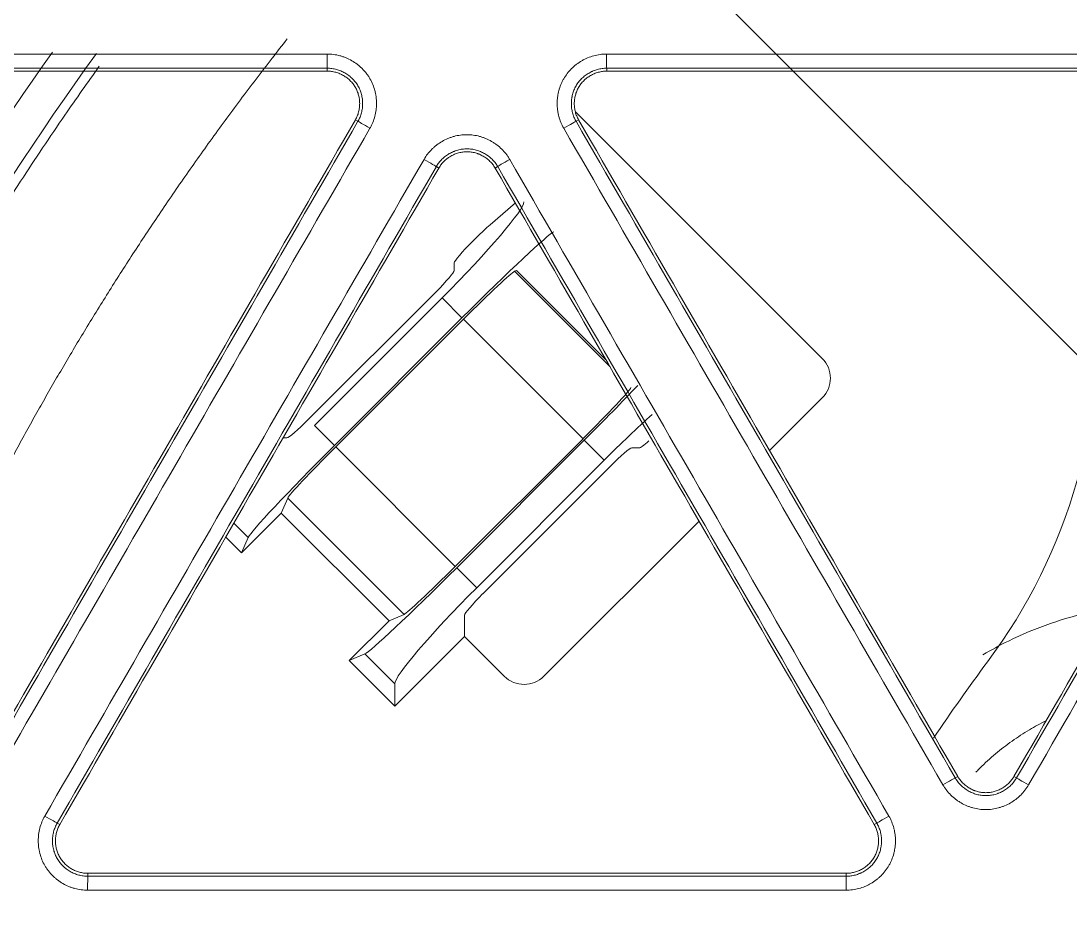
# Model space of a CAD drawing. Header units: inches. Extents: x 405346 to 489838, y -25612 to 14934.
# Drawn here: x 467159.23 to 467194.61, y 4351.68 to 4382.11 of the extents above; entities that cross this region are included whole.
import ezdxf

# ---------------------------------------------------------------- set-up
doc = ezdxf.new("R2010")
doc.units = ezdxf.units.IN
doc.header["$LTSCALE"] = 200
doc.header["$MEASUREMENT"] = 0
doc.layers.add('SS-EQ', color=2, linetype='Continuous', lineweight=20)

# ---------------------------------------------------------------- blocks, each defined once
blk = doc.blocks.new('4way무풍')
at = {"layer": 'SS-EQ'}
for p, q in [((339.635, -339.635), (-339.635, 339.635)), ((-74.704, 58.99), (-74.704, 59.09)), ((-65.282, 59.09), (-65.283, 58.99)), ((-73.67, 57.299), (-73.757, 57.349)), ((-58.015, 49.303), (-66.321, 57.609)), ((-66.23, 57.349), (-66.317, 57.299)), ((-70.941, 55.723), (-71.027, 55.773)), ((-68.959, 55.773), (-69.046, 55.723)), ((-68.359, 54.55), (-69.217, 53.809)), ((-69.662, 53.392), (-69.809, 53.245)), ((-70.423, 52.524), (-70.423, 52.269)), ((-68.32, 52.269), (-68.39, 52.239)), ((-68.39, 52.239), (-65.181, 49.03)), ((-65.319, 49.268), (-68.32, 52.269)), ((-71.037, 51.548), (-75.346, 47.239)), ((-75.137, 47.038), (-70.836, 51.339)), ((-70.163, 50.666), (-70.836, 51.339)), ((-74.464, 46.365), (-70.163, 50.666)), ((-70.112, 50.623), (-74.421, 46.314)), ((-66.081, 46.592), (-70.112, 50.623)), ((-59.79, 46.193), (-58.015, 47.968)), ((-75.137, 47.038), (-74.464, 46.365)), ((-76.067, 46.625), (-76.194, 46.625)), ((-70.39, 42.283), (-66.081, 46.592)), ((-66.038, 46.541), (-70.34, 42.24)), ((-65.366, 45.869), (-66.038, 46.541)), ((-74.421, 46.314), (-70.39, 42.283)), ((-64.181, 46.281), (-64.436, 46.281)), ((-65.366, 45.869), (-69.667, 41.568)), ((-69.465, 41.359), (-65.157, 45.667)), ((-76.037, 44.592), (-76.256, 44.082)), ((-72.113, 40.668), (-76.037, 44.592)), ((-77.597, 42.74), (-76.256, 44.082)), ((-76.256, 44.082), (-72.623, 40.449)), ((-77.372, 43.265), (-77.855, 43.748)), ((-67.402, 38.581), (-62.169, 43.813)), ((-77.597, 42.74), (-78.13, 43.273)), ((-77.372, 43.265), (-77.597, 42.74)), ((-70.34, 42.24), (-69.667, 41.568)), ((-72.623, 40.449), (-73.964, 39.107)), ((-72.113, 40.668), (-72.623, 40.449)), ((-70.08, 40.638), (-70.08, 39.924)), ((-70.08, 39.924), (-72.43, 37.573)), ((-70.08, 39.924), (-68.737, 38.581)), ((-73.44, 39.332), (-73.964, 39.107)), ((-72.43, 38.323), (-73.44, 39.332)), ((-72.43, 37.573), (-73.964, 39.107)), ((-72.43, 38.323), (-72.43, 37.573)), ((-53.529, 35.151), (-53.443, 35.2)), ((-51.547, 35.2), (-51.461, 35.15)), ((-83.815, 33.625), (-83.729, 33.575)), ((-56.258, 33.575), (-56.172, 33.625)), ((-82.781, 31.933), (-82.781, 31.833)), ((-57.206, 31.833), (-57.206, 31.933))]:
    blk.add_line(p, q, dxfattribs=at)
for centre, radius, start, end in [((0, 0), 102.993, 144.62006, 154.95737), ((0, 0), 101.761, 144.1575, 155.45813), ((-67.642, 50.385), 18.954, 323.3178, 4.5963), ((0, 0), 65.391, 143.31783, 146.07587)]:
    blk.add_arc(centre, radius, start, end, dxfattribs=at)
for centre, major_axis, ratio, start_param, end_param in [((-74.704, 59.564), (0, 0.474), 0.012104, 1.561953, 3.106791), ((-65.282, 59.564), (0, 0.474), 0.010403, 1.561591, 3.106684), ((-73.26, 57.062), (-0.41, 0.237), 0.001383, 4.726969, 6.248279), ((-66.727, 57.062), (0.41, 0.237), 0.012934, 0.03491, 1.575744), ((-71.438, 56.01), (-0.41, 0.237), 0.001439, 3.176499, 4.726662), ((-68.549, 56.01), (0.41, 0.237), 0.012908, 1.576181, 3.106683), ((-71.1, 51.603), (3.016, 3.016), 0.087489, 4.712389, 6.195919), ((-69.603, 53.334), (0.67, 0.67), 0.087489, 0.872665, 1.570796), ((-70.058, 50.561), (3.016, 3.016), 0.034921, 0.087266, 1.570796), ((-69.75, 53.186), (0.67, 0.67), 0.087489, 1.570796, 3.054326), ((-71.096, 51.606), (0.67, 0.67), 0.087489, 4.712389, 6.195919), ((-70.054, 50.565), (1.675, 1.675), 0.034921, 0.087266, 1.570796), ((-58.693, 48.635), (0.955, 0), 0.992433, 5.501585, 7.064785), ((-66.14, 46.651), (1.675, 1.675), 0.034921, 4.712389, 6.195919), ((-66.144, 46.647), (3.016, 3.016), 0.034921, 4.712389, 5.363497), ((-65.102, 45.605), (3.016, 3.016), 0.087489, 1.019156, 1.570796), ((-75.405, 47.298), (0.67, 0.67), 0.087489, 3.228859, 4.712389), ((-74.359, 46.26), (3.016, 3.016), 0.034921, 1.570796, 3.054326), ((-63.518, 46.954), (0.67, 0.67), 0.087489, 3.228859, 4.097305), ((-74.363, 46.256), (1.675, 1.675), 0.034921, 1.570796, 3.054326), ((-65.098, 45.609), (0.67, 0.67), 0.087489, 0.087266, 1.570796), ((-70.445, 42.346), (3.016, 3.016), 0.034921, 3.228859, 4.712389), ((-70.449, 42.342), (1.675, 1.675), 0.034921, 3.228859, 4.712389), ((-69.403, 41.304), (3.016, 3.016), 0.087489, 1.570796, 3.054326), ((-69.407, 41.3), (0.67, 0.67), 0.087489, 1.570796, 3.054326), ((-68.069, 39.259), (0, -0.955), 0.992433, 5.501585, 7.064785), ((-53.939, 34.914), (0.41, 0.237), 0.009255, 0.034908, 1.575948), ((-51.051, 34.914), (-0.41, 0.237), 0.00047, 4.722567, 6.248279), ((-84.225, 33.862), (-0.41, 0.237), 0.003354, 1.555741, 3.106686), ((-55.762, 33.862), (-0.41, -0.237), 0.00925, 4.717941, 6.248277), ((-82.781, 31.36), (0, 0.474), 0.01449, 0.03491, 1.566496), ((-57.206, 31.36), (0, 0.474), 0.009738, 0.034908, 1.565987)]:
    blk.add_ellipse(centre, major_axis=major_axis, ratio=ratio, start_param=start_param, end_param=end_param, dxfattribs=at)
for points, knots in [([(-346.359, 0), (-346.359, 27.812), (-346.359, 55.623), (-346.359, 97.341), (-346.359, 111.247), (-346.359, 139.059), (-346.359, 152.964), (-346.359, 180.776), (-346.359, 194.682), (-346.359, 222.494), (-346.359, 236.4), (-346.358, 257.259), (-346.358, 264.212), (-346.359, 272.903), (-346.359, 274.641), (-346.359, 277.248), (-346.359, 278.117), (-346.358, 279.856), (-346.358, 280.725), (-346.358, 282.028), (-346.358, 282.463), (-346.358, 283.332), (-346.359, 283.767), (-346.359, 284.419), (-346.359, 284.636), (-346.359, 285.07), (-346.358, 285.288), (-346.355, 285.722), (-346.353, 285.939), (-346.345, 286.374), (-346.34, 286.591), (-346.322, 287.243), (-346.305, 287.677), (-346.262, 288.546), (-346.235, 288.98), (-346.174, 289.848), (-346.138, 290.283), (-346.078, 290.934), (-346.057, 291.151), (-346.012, 291.584), (-345.894, 292.666), (-345.748, 293.74), (-345.479, 295.449), (-345.327, 296.299), (-344.817, 298.834), (-344.407, 300.504), (-343.687, 302.982), (-343.172, 304.624), (-342.294, 307.059), (-341.638, 308.662), (-341.119, 309.858), (-340.941, 310.255), (-340.713, 310.75), (-340.668, 310.849), (-340.576, 311.047), (-340.437, 311.342), (-339.919, 312.422), (-339.029, 314.158), (-338.177, 315.659), (-336.854, 317.88), (-335.912, 319.32), (-334.41, 321.417), (-333.378, 322.795), (-331.741, 324.8), (-330.589, 326.095), (-329.702, 327.05), (-329.403, 327.366), (-329.023, 327.757), (-328.947, 327.835), (-328.795, 327.991), (-328.566, 328.224), (-327.719, 329.07), (-326.303, 330.411), (-324.35, 332.11), (-322.332, 333.721), (-320.944, 334.737), (-319.535, 335.723), (-318.819, 336.202), (-317.367, 337.129), (-315.893, 338.027), (-314.376, 338.866), (-313.222, 339.472), (-312.835, 339.671), (-312.249, 339.962), (-312.054, 340.059), (-311.662, 340.249), (-309.896, 341.094), (-308.103, 341.848), (-305.68, 342.749), (-304.055, 343.315), (-302.408, 343.812), (-299.923, 344.505), (-298.245, 344.898), (-295.697, 345.381), (-294.842, 345.525), (-293.766, 345.682), (-293.551, 345.712), (-293.119, 345.77), (-292.903, 345.798), (-292.254, 345.879), (-291.821, 345.928), (-290.523, 346.062), (-289.657, 346.132), (-288.357, 346.21), (-287.924, 346.231), (-287.057, 346.265), (-286.624, 346.277), (-285.974, 346.288), (-285.757, 346.29), (-285.323, 346.293), (-285.107, 346.293), (-284.673, 346.294), (-284.456, 346.293), (-284.023, 346.293), (-283.806, 346.293), (-283.155, 346.292), (-282.722, 346.292), (-281.855, 346.292), (-281.421, 346.292), (-280.12, 346.293), (-279.253, 346.293), (-277.519, 346.294), (-276.652, 346.294), (-274.05, 346.294), (-272.316, 346.294), (-267.113, 346.293), (-263.645, 346.293), (-256.707, 346.293), (-253.239, 346.293), (-242.833, 346.293), (-235.896, 346.294), (-222.022, 346.294), (-215.084, 346.294), (-194.273, 346.294), (-180.398, 346.294), (-152.65, 346.294), (-138.775, 346.294), (-111.027, 346.294), (-97.152, 346.294), (-69.403, 346.294), (-55.529, 346.294), (-34.718, 346.294), (-27.78, 346.294), (-13.906, 346.294), (-6.969, 346.294), (-0.032, 346.294)], [0, 0, 0, 0, 0.125, 0.125, 0.1875, 0.1875, 0.25, 0.25, 0.3125, 0.3125, 0.375, 0.375, 0.40625, 0.40625, 0.414063, 0.414063, 0.417969, 0.417969, 0.421875, 0.421875, 0.423828, 0.423828, 0.425781, 0.425781, 0.426758, 0.426758, 0.427734, 0.427734, 0.428711, 0.428711, 0.429688, 0.429688, 0.431641, 0.431641, 0.433594, 0.433594, 0.435547, 0.435547, 0.436523, 0.436523, 0.4375, 0.441406, 0.441406, 0.445313, 0.445313, 0.453125, 0.453125, 0.457031, 0.460938, 0.464844, 0.464844, 0.466797, 0.466797, 0.467285, 0.467285, 0.467773, 0.46875, 0.472656, 0.476563, 0.476563, 0.484375, 0.484375, 0.488281, 0.492188, 0.496094, 0.496094, 0.498047, 0.498047, 0.498535, 0.498535, 0.499023, 0.5, 0.503906, 0.507813, 0.511719, 0.515625, 0.515625, 0.519531, 0.519531, 0.523438, 0.527344, 0.527344, 0.529297, 0.529297, 0.530273, 0.530273, 0.53125, 0.539063, 0.539063, 0.542969, 0.546875, 0.546875, 0.554688, 0.554688, 0.558594, 0.558594, 0.55957, 0.55957, 0.560547, 0.560547, 0.5625, 0.5625, 0.566406, 0.566406, 0.568359, 0.568359, 0.570313, 0.570313, 0.571289, 0.571289, 0.572266, 0.572266, 0.573242, 0.573242, 0.574219, 0.574219, 0.576172, 0.576172, 0.578125, 0.578125, 0.582031, 0.582031, 0.585938, 0.585938, 0.59375, 0.59375, 0.609375, 0.609375, 0.625, 0.625, 0.65625, 0.65625, 0.6875, 0.6875, 0.75, 0.75, 0.8125, 0.8125, 0.875, 0.875, 0.9375, 0.9375, 0.96875, 0.96875, 1, 1, 1, 1]), ([(-0.032, 345.099), (-6.961, 345.099), (-13.891, 345.099), (-27.749, 345.099), (-34.679, 345.098), (-55.467, 345.098), (-69.326, 345.098), (-97.044, 345.097), (-110.903, 345.097), (-138.621, 345.096), (-152.479, 345.095), (-180.197, 345.093), (-194.056, 345.092), (-214.845, 345.089), (-221.774, 345.088), (-235.633, 345.086), (-242.562, 345.085), (-256.421, 345.082), (-263.351, 345.08), (-272.012, 345.079), (-273.745, 345.079), (-276.343, 345.078), (-277.21, 345.078), (-278.942, 345.077), (-279.808, 345.077), (-281.107, 345.076), (-281.54, 345.076), (-282.407, 345.076), (-282.84, 345.076), (-283.706, 345.075), (-284.139, 345.075), (-284.789, 345.074), (-285.005, 345.073), (-285.438, 345.071), (-285.655, 345.069), (-286.304, 345.059), (-286.737, 345.048), (-287.602, 345.017), (-288.034, 344.996), (-289.33, 344.921), (-290.194, 344.852), (-291.488, 344.721), (-291.92, 344.673), (-292.566, 344.593), (-292.782, 344.565), (-293.212, 344.507), (-294.286, 344.357), (-295.351, 344.179), (-297.891, 343.698), (-299.563, 343.307), (-302.038, 342.614), (-303.678, 342.117), (-305.297, 341.55), (-307.709, 340.648), (-309.296, 339.975), (-311.056, 339.137), (-311.349, 338.996), (-311.641, 338.852), (-311.836, 338.756), (-311.933, 338.707), (-312.418, 338.463), (-312.803, 338.264), (-313.95, 337.656), (-314.704, 337.235), (-316.19, 336.364), (-316.921, 335.913), (-318.363, 334.982), (-319.073, 334.501), (-320.472, 333.511), (-321.848, 332.49), (-323.849, 330.871), (-325.784, 329.163), (-327.03, 327.964), (-327.795, 327.195), (-327.947, 327.04), (-328.25, 326.729), (-328.401, 326.572), (-328.849, 326.101), (-329.144, 325.784), (-330.019, 324.826), (-331.153, 323.527), (-332.763, 321.515), (-333.776, 320.132), (-334.759, 318.728), (-335.235, 318.015), (-336.157, 316.57), (-336.603, 315.837), (-337.465, 314.349), (-338.296, 312.841), (-339.065, 311.29), (-339.481, 310.406), (-339.527, 310.307), (-339.618, 310.11), (-339.754, 309.814), (-340.065, 309.122), (-340.322, 308.526), (-340.821, 307.33), (-341.451, 305.726), (-342.288, 303.29), (-342.776, 301.647), (-343.454, 299.168), (-343.836, 297.496), (-344.302, 294.959), (-344.439, 294.108), (-344.619, 292.825), (-344.701, 292.181), (-344.786, 291.427), (-344.82, 291.103), (-344.842, 290.887), (-344.852, 290.779), (-344.946, 289.806), (-345.01, 288.941), (-345.078, 287.644), (-345.096, 287.211), (-345.116, 286.563), (-345.122, 286.346), (-345.13, 285.914), (-345.133, 285.698), (-345.138, 285.265), (-345.139, 285.049), (-345.14, 284.616), (-345.14, 284.4), (-345.141, 283.751), (-345.141, 283.319), (-345.141, 282.67), (-345.141, 282.453), (-345.141, 282.021), (-345.141, 281.805), (-345.142, 281.156), (-345.142, 280.723), (-345.142, 279.426), (-345.143, 278.561), (-345.144, 276.83), (-345.144, 275.965), (-345.145, 273.37), (-345.145, 271.64), (-345.146, 262.989), (-345.147, 256.068), (-345.152, 235.306), (-345.154, 221.464), (-345.157, 193.781), (-345.158, 179.94), (-345.16, 152.257), (-345.161, 138.415), (-345.162, 110.732), (-345.163, 69.207), (-345.164, 27.683), (-345.164, 0)], [0, 0, 0, 0, 0.03125, 0.03125, 0.0625, 0.0625, 0.125, 0.125, 0.1875, 0.1875, 0.25, 0.25, 0.3125, 0.3125, 0.34375, 0.34375, 0.375, 0.375, 0.40625, 0.40625, 0.414063, 0.414063, 0.417969, 0.417969, 0.421875, 0.421875, 0.423828, 0.423828, 0.425781, 0.425781, 0.427734, 0.427734, 0.428711, 0.428711, 0.429688, 0.429688, 0.431641, 0.431641, 0.433594, 0.433594, 0.4375, 0.4375, 0.439453, 0.439453, 0.44043, 0.44043, 0.441406, 0.445313, 0.445313, 0.453125, 0.453125, 0.457031, 0.460938, 0.460938, 0.46875, 0.46875, 0.469727, 0.470215, 0.470215, 0.470703, 0.470703, 0.472656, 0.472656, 0.476563, 0.476563, 0.480469, 0.480469, 0.484375, 0.484375, 0.488281, 0.492188, 0.496094, 0.5, 0.5, 0.500977, 0.500977, 0.501953, 0.501953, 0.503906, 0.503906, 0.507813, 0.511719, 0.515625, 0.515625, 0.519531, 0.519531, 0.523438, 0.523438, 0.527344, 0.53125, 0.53125, 0.531738, 0.531738, 0.532227, 0.533203, 0.535156, 0.535156, 0.539063, 0.542969, 0.546875, 0.546875, 0.554688, 0.554688, 0.558594, 0.558594, 0.560547, 0.561523, 0.562012, 0.562012, 0.5625, 0.5625, 0.566406, 0.566406, 0.568359, 0.568359, 0.569336, 0.569336, 0.570313, 0.570313, 0.571289, 0.571289, 0.572266, 0.572266, 0.574219, 0.574219, 0.575195, 0.575195, 0.576172, 0.576172, 0.578125, 0.578125, 0.582031, 0.582031, 0.585938, 0.585938, 0.59375, 0.59375, 0.625, 0.625, 0.6875, 0.6875, 0.75, 0.75, 0.8125, 0.8125, 0.875, 1, 1, 1, 1]), ([(-89.537, 37.106), (-89.533, 37.115), (-89.447, 37.321), (-89.279, 37.724), (-89.026, 38.315), (-88.768, 38.91), (-88.504, 39.508), (-88.234, 40.108), (-87.957, 40.711), (-87.674, 41.316), (-87.385, 41.924), (-87.09, 42.534), (-86.789, 43.146), (-86.481, 43.76), (-86.167, 44.376), (-85.846, 44.993), (-85.519, 45.612), (-85.186, 46.231), (-84.846, 46.852), (-84.5, 47.474), (-84.147, 48.097), (-83.787, 48.721), (-83.418, 49.35), (-83.039, 49.985), (-82.65, 50.625), (-82.251, 51.271), (-81.841, 51.923), (-81.42, 52.58), (-80.988, 53.243), (-80.545, 53.911), (-80.09, 54.584), (-79.624, 55.263), (-79.145, 55.946), (-78.654, 56.634), (-78.151, 57.326), (-77.635, 58.023), (-77.106, 58.725), (-76.579, 59.41), (-76.227, 59.86), (-76.057, 60.076)], [0, 0, 0, 0, 0.001121, 0.024995, 0.049067, 0.073332, 0.097788, 0.122433, 0.147263, 0.172275, 0.197465, 0.222831, 0.248368, 0.274074, 0.299944, 0.325976, 0.352165, 0.378507, 0.404999, 0.431635, 0.458413, 0.485349, 0.512622, 0.540277, 0.568317, 0.596745, 0.625563, 0.654773, 0.68438, 0.714385, 0.744792, 0.775602, 0.80682, 0.838448, 0.870489, 0.902947, 0.935824, 0.969124, 1, 1, 1, 1]), ([(-74.71, 59.568), (-74.637, 59.568), (-74.564, 59.563), (-74.42, 59.544), (-74.35, 59.529), (-74.244, 59.501), (-74.21, 59.49), (-74.158, 59.472), (-74.14, 59.466), (-74.106, 59.453), (-74.089, 59.446), (-74.005, 59.411), (-73.875, 59.347), (-73.754, 59.266), (-73.682, 59.211), (-73.667, 59.199), (-73.639, 59.176), (-73.597, 59.141), (-73.557, 59.104), (-73.48, 59.027), (-73.432, 58.973), (-73.365, 58.887), (-73.344, 58.858), (-73.303, 58.797), (-73.284, 58.766), (-73.229, 58.671), (-73.165, 58.541), (-73.119, 58.403), (-73.096, 58.315), (-73.092, 58.297), (-73.083, 58.262), (-73.08, 58.244), (-73.069, 58.19), (-73.063, 58.154), (-73.049, 58.046), (-73.045, 57.974), (-73.045, 57.865), (-73.046, 57.81), (-73.051, 57.756), (-73.054, 57.719), (-73.056, 57.701), (-73.068, 57.61), (-73.096, 57.468), (-73.141, 57.33), (-73.183, 57.229), (-73.198, 57.196), (-73.23, 57.13), (-73.247, 57.098), (-73.266, 57.066)], [0, 0, 0, 0, 0.0625, 0.0625, 0.125, 0.125, 0.15625, 0.15625, 0.171875, 0.171875, 0.1875, 0.1875, 0.25, 0.3125, 0.3125, 0.328125, 0.328125, 0.34375, 0.375, 0.375, 0.4375, 0.4375, 0.46875, 0.46875, 0.5, 0.5, 0.5625, 0.625, 0.625, 0.640625, 0.640625, 0.65625, 0.65625, 0.6875, 0.6875, 0.75, 0.75, 0.78125, 0.796875, 0.796875, 0.8125, 0.8125, 0.875, 0.9375, 0.9375, 0.96875, 0.96875, 1, 1, 1, 1]), ([(-66.732, 57.066), (-66.768, 57.13), (-66.8, 57.195), (-66.855, 57.329), (-66.878, 57.398), (-66.906, 57.503), (-66.914, 57.539), (-66.925, 57.592), (-66.928, 57.611), (-66.934, 57.647), (-66.937, 57.665), (-66.948, 57.755), (-66.957, 57.9), (-66.948, 58.045), (-66.937, 58.135), (-66.934, 58.154), (-66.928, 58.19), (-66.925, 58.208), (-66.914, 58.261), (-66.906, 58.297), (-66.879, 58.402), (-66.856, 58.47), (-66.814, 58.571), (-66.8, 58.604), (-66.767, 58.67), (-66.75, 58.702), (-66.695, 58.797), (-66.614, 58.917), (-66.518, 59.026), (-66.454, 59.09), (-66.441, 59.103), (-66.414, 59.128), (-66.4, 59.14), (-66.359, 59.176), (-66.33, 59.199), (-66.244, 59.265), (-66.184, 59.305), (-66.089, 59.36), (-66.041, 59.386), (-65.992, 59.409), (-65.959, 59.424), (-65.942, 59.432), (-65.857, 59.467), (-65.72, 59.514), (-65.578, 59.543), (-65.47, 59.558), (-65.434, 59.562), (-65.361, 59.567), (-65.324, 59.568), (-65.287, 59.568)], [0, 0, 0, 0, 0.0625, 0.0625, 0.125, 0.125, 0.15625, 0.15625, 0.171875, 0.171875, 0.1875, 0.1875, 0.25, 0.3125, 0.3125, 0.328125, 0.328125, 0.34375, 0.34375, 0.375, 0.375, 0.4375, 0.4375, 0.46875, 0.46875, 0.5, 0.5, 0.5625, 0.625, 0.625, 0.640625, 0.640625, 0.65625, 0.65625, 0.6875, 0.6875, 0.75, 0.75, 0.78125, 0.796875, 0.796875, 0.8125, 0.8125, 0.875, 0.9375, 0.9375, 0.96875, 0.96875, 1, 1, 1, 1]), ([(-82.398, 59.154), (-82.788, 58.61), (-83.688, 57.329), (-85.055, 55.287), (-86.483, 53.026), (-87.85, 50.728), (-89.169, 48.373), (-90.449, 45.936), (-91.53, 43.734), (-92.175, 42.34), (-92.42, 41.797)], [0, 0, 0, 0, 0.100015, 0.233924, 0.367177, 0.499675, 0.633419, 0.770529, 0.911014, 1, 1, 1, 1]), ([(-73.67, 57.299), (-73.668, 57.302), (-73.667, 57.304), (-73.664, 57.31), (-73.659, 57.319), (-73.654, 57.327), (-73.645, 57.345), (-73.639, 57.357), (-73.621, 57.392), (-73.611, 57.416), (-73.581, 57.488), (-73.549, 57.587), (-73.529, 57.689), (-73.521, 57.754), (-73.519, 57.767), (-73.517, 57.793), (-73.516, 57.806), (-73.513, 57.845), (-73.513, 57.871), (-73.513, 57.949), (-73.516, 58), (-73.526, 58.078), (-73.53, 58.103), (-73.54, 58.155), (-73.546, 58.181), (-73.566, 58.256), (-73.582, 58.305), (-73.621, 58.401), (-73.644, 58.448), (-73.683, 58.516), (-73.697, 58.538), (-73.726, 58.582), (-73.742, 58.603), (-73.789, 58.664), (-73.824, 58.703), (-73.879, 58.758), (-73.908, 58.784), (-73.938, 58.809), (-73.958, 58.826), (-73.968, 58.834), (-74.02, 58.874), (-74.107, 58.931), (-74.2, 58.977), (-74.272, 59.007), (-74.297, 59.017), (-74.346, 59.034), (-74.371, 59.042), (-74.446, 59.062), (-74.497, 59.073), (-74.574, 59.083), (-74.613, 59.087), (-74.659, 59.089), (-74.681, 59.09), (-74.691, 59.09), (-74.698, 59.09), (-74.701, 59.09), (-74.704, 59.09)], [0, 0, 0, 0, 0.003906, 0.003906, 0.007813, 0.015625, 0.015625, 0.03125, 0.03125, 0.0625, 0.0625, 0.125, 0.1875, 0.1875, 0.203125, 0.203125, 0.21875, 0.21875, 0.25, 0.25, 0.3125, 0.3125, 0.34375, 0.34375, 0.375, 0.375, 0.4375, 0.4375, 0.5, 0.5, 0.53125, 0.53125, 0.5625, 0.5625, 0.625, 0.625, 0.65625, 0.671875, 0.671875, 0.6875, 0.6875, 0.75, 0.8125, 0.8125, 0.84375, 0.84375, 0.875, 0.875, 0.9375, 0.9375, 0.96875, 0.984375, 0.992187, 0.996094, 0.996094, 1, 1, 1, 1]), ([(-65.282, 59.09), (-65.286, 59.09), (-65.289, 59.09), (-65.296, 59.09), (-65.305, 59.09), (-65.315, 59.09), (-65.335, 59.089), (-65.348, 59.088), (-65.387, 59.086), (-65.413, 59.083), (-65.491, 59.072), (-65.592, 59.051), (-65.69, 59.017), (-65.751, 58.992), (-65.763, 58.987), (-65.787, 58.976), (-65.822, 58.959), (-65.856, 58.94), (-65.924, 58.901), (-65.967, 58.873), (-66.029, 58.826), (-66.049, 58.809), (-66.089, 58.775), (-66.108, 58.757), (-66.164, 58.702), (-66.232, 58.624), (-66.29, 58.538), (-66.33, 58.47), (-66.342, 58.447), (-66.365, 58.4), (-66.376, 58.376), (-66.405, 58.304), (-66.421, 58.255), (-66.441, 58.18), (-66.45, 58.142), (-66.457, 58.103), (-66.461, 58.077), (-66.463, 58.064), (-66.471, 57.999), (-66.477, 57.896), (-66.471, 57.792), (-66.461, 57.715), (-66.457, 57.689), (-66.447, 57.637), (-66.441, 57.612), (-66.421, 57.536), (-66.405, 57.487), (-66.376, 57.415), (-66.36, 57.38), (-66.339, 57.339), (-66.328, 57.319), (-66.323, 57.31), (-66.32, 57.305), (-66.318, 57.302), (-66.317, 57.299)], [0, 0, 0, 0, 0.003906, 0.003906, 0.007813, 0.015625, 0.015625, 0.03125, 0.03125, 0.0625, 0.0625, 0.125, 0.1875, 0.1875, 0.203125, 0.203125, 0.21875, 0.25, 0.25, 0.3125, 0.3125, 0.34375, 0.34375, 0.375, 0.375, 0.4375, 0.5, 0.5, 0.53125, 0.53125, 0.5625, 0.5625, 0.625, 0.625, 0.65625, 0.671875, 0.671875, 0.6875, 0.6875, 0.75, 0.8125, 0.8125, 0.84375, 0.84375, 0.875, 0.875, 0.9375, 0.9375, 0.96875, 0.984375, 0.992188, 0.996094, 0.996094, 1, 1, 1, 1]), ([(-74.704, 58.99), (-78.967, 58.99), (-83.23, 58.99), (-91.755, 58.99), (-96.017, 58.99), (-100.279, 58.99)], [0, 0, 0, 0, 0.5, 0.5, 1, 1, 1, 1]), ([(-74.704, 58.99), (-74.656, 58.99), (-74.608, 58.987), (-74.514, 58.974), (-74.421, 58.955), (-74.331, 58.924), (-74.264, 58.896), (-74.242, 58.886), (-74.199, 58.865), (-74.178, 58.854), (-74.117, 58.818), (-74.077, 58.792), (-74.02, 58.748), (-74.002, 58.733), (-73.966, 58.702), (-73.948, 58.685), (-73.897, 58.635), (-73.834, 58.564), (-73.781, 58.485), (-73.745, 58.422), (-73.733, 58.401), (-73.712, 58.358), (-73.703, 58.336), (-73.676, 58.27), (-73.661, 58.225), (-73.643, 58.156), (-73.635, 58.122), (-73.629, 58.086), (-73.625, 58.063), (-73.623, 58.051), (-73.616, 57.991), (-73.61, 57.896), (-73.616, 57.801), (-73.625, 57.73), (-73.628, 57.706), (-73.637, 57.659), (-73.643, 57.636), (-73.661, 57.566), (-73.676, 57.521), (-73.712, 57.433), (-73.733, 57.391), (-73.757, 57.349)], [0, 0, 0, 0, 0.0625, 0.0625, 0.125, 0.1875, 0.1875, 0.21875, 0.21875, 0.25, 0.25, 0.3125, 0.3125, 0.34375, 0.34375, 0.375, 0.375, 0.4375, 0.5, 0.5, 0.53125, 0.53125, 0.5625, 0.5625, 0.625, 0.625, 0.65625, 0.671875, 0.671875, 0.6875, 0.6875, 0.75, 0.8125, 0.8125, 0.84375, 0.84375, 0.875, 0.875, 0.9375, 0.9375, 1, 1, 1, 1]), ([(-66.23, 57.349), (-66.254, 57.391), (-66.276, 57.434), (-66.312, 57.522), (-66.341, 57.612), (-66.36, 57.706), (-66.369, 57.777), (-66.371, 57.801), (-66.374, 57.849), (-66.375, 57.873), (-66.375, 57.944), (-66.372, 57.992), (-66.363, 58.063), (-66.359, 58.086), (-66.35, 58.133), (-66.344, 58.157), (-66.326, 58.226), (-66.296, 58.316), (-66.254, 58.402), (-66.218, 58.464), (-66.205, 58.485), (-66.179, 58.524), (-66.165, 58.544), (-66.121, 58.6), (-66.089, 58.635), (-66.039, 58.685), (-66.013, 58.71), (-65.985, 58.733), (-65.966, 58.748), (-65.957, 58.755), (-65.909, 58.792), (-65.83, 58.844), (-65.745, 58.887), (-65.679, 58.914), (-65.656, 58.923), (-65.611, 58.939), (-65.588, 58.946), (-65.519, 58.965), (-65.472, 58.974), (-65.378, 58.987), (-65.331, 58.99), (-65.283, 58.99)], [0, 0, 0, 0, 0.0625, 0.0625, 0.125, 0.1875, 0.1875, 0.21875, 0.21875, 0.25, 0.25, 0.3125, 0.3125, 0.34375, 0.34375, 0.375, 0.375, 0.4375, 0.5, 0.5, 0.53125, 0.53125, 0.5625, 0.5625, 0.625, 0.625, 0.65625, 0.671875, 0.671875, 0.6875, 0.6875, 0.75, 0.8125, 0.8125, 0.84375, 0.84375, 0.875, 0.875, 0.9375, 0.9375, 1, 1, 1, 1]), ([(-51.547, 35.2), (-49.416, 38.892), (-47.285, 42.583), (-43.022, 49.966), (-40.891, 53.657), (-38.76, 57.349)], [0, 0, 0, 0, 0.5, 0.5, 1, 1, 1, 1]), ([(-51.461, 35.15), (-49.329, 38.842), (-47.198, 42.533), (-42.936, 49.916), (-40.805, 53.607), (-38.673, 57.299)], [0, 0, 0, 0, 0.5, 0.5, 1, 1, 1, 1]), ([(-38.266, 57.067), (-40.397, 53.375), (-42.529, 49.683), (-46.792, 42.3), (-48.923, 38.608), (-51.055, 34.916)], [0, 0, 0, 0, 0.5, 0.5, 1, 1, 1, 1]), ([(-71.443, 56.014), (-71.406, 56.077), (-71.366, 56.138), (-71.277, 56.252), (-71.229, 56.307), (-71.152, 56.383), (-71.125, 56.408), (-71.084, 56.444), (-71.07, 56.456), (-71.041, 56.479), (-71.027, 56.491), (-70.955, 56.546), (-70.834, 56.626), (-70.704, 56.691), (-70.62, 56.726), (-70.602, 56.733), (-70.568, 56.746), (-70.551, 56.752), (-70.499, 56.77), (-70.465, 56.78), (-70.36, 56.809), (-70.289, 56.823), (-70.181, 56.838), (-70.145, 56.842), (-70.072, 56.847), (-70.035, 56.848), (-69.926, 56.848), (-69.781, 56.838), (-69.639, 56.809), (-69.551, 56.785), (-69.534, 56.78), (-69.499, 56.769), (-69.481, 56.764), (-69.429, 56.746), (-69.395, 56.733), (-69.295, 56.691), (-69.23, 56.659), (-69.135, 56.605), (-69.089, 56.576), (-69.044, 56.545), (-69.014, 56.524), (-68.999, 56.513), (-68.927, 56.457), (-68.817, 56.362), (-68.721, 56.254), (-68.654, 56.167), (-68.633, 56.138), (-68.592, 56.077), (-68.573, 56.046), (-68.554, 56.014)], [0, 0, 0, 0, 0.0625, 0.0625, 0.125, 0.125, 0.15625, 0.15625, 0.171875, 0.171875, 0.1875, 0.1875, 0.25, 0.3125, 0.3125, 0.328125, 0.328125, 0.34375, 0.34375, 0.375, 0.375, 0.4375, 0.4375, 0.46875, 0.46875, 0.5, 0.5, 0.5625, 0.625, 0.625, 0.640625, 0.640625, 0.65625, 0.65625, 0.6875, 0.6875, 0.75, 0.75, 0.78125, 0.796875, 0.796875, 0.8125, 0.8125, 0.875, 0.9375, 0.9375, 0.96875, 0.96875, 1, 1, 1, 1]), ([(-68.959, 55.773), (-68.961, 55.776), (-68.962, 55.779), (-68.966, 55.785), (-68.971, 55.793), (-68.976, 55.801), (-68.986, 55.818), (-68.994, 55.829), (-69.016, 55.862), (-69.031, 55.883), (-69.079, 55.945), (-69.148, 56.022), (-69.226, 56.09), (-69.278, 56.13), (-69.289, 56.138), (-69.31, 56.153), (-69.343, 56.175), (-69.376, 56.195), (-69.443, 56.234), (-69.49, 56.257), (-69.561, 56.287), (-69.586, 56.297), (-69.635, 56.314), (-69.66, 56.322), (-69.736, 56.342), (-69.787, 56.353), (-69.889, 56.367), (-69.941, 56.37), (-70.02, 56.37), (-70.046, 56.369), (-70.098, 56.366), (-70.124, 56.363), (-70.201, 56.352), (-70.252, 56.342), (-70.327, 56.322), (-70.364, 56.31), (-70.401, 56.297), (-70.425, 56.287), (-70.438, 56.282), (-70.498, 56.257), (-70.591, 56.211), (-70.677, 56.154), (-70.74, 56.106), (-70.76, 56.09), (-70.8, 56.055), (-70.819, 56.037), (-70.874, 55.983), (-70.909, 55.944), (-70.956, 55.882), (-70.979, 55.851), (-71.004, 55.812), (-71.016, 55.793), (-71.021, 55.784), (-71.024, 55.779), (-71.026, 55.776), (-71.027, 55.773)], [0, 0, 0, 0, 0.003906, 0.003906, 0.007812, 0.015625, 0.015625, 0.03125, 0.03125, 0.0625, 0.0625, 0.125, 0.1875, 0.1875, 0.203125, 0.203125, 0.21875, 0.25, 0.25, 0.3125, 0.3125, 0.34375, 0.34375, 0.375, 0.375, 0.4375, 0.4375, 0.5, 0.5, 0.53125, 0.53125, 0.5625, 0.5625, 0.625, 0.625, 0.65625, 0.671875, 0.671875, 0.6875, 0.6875, 0.75, 0.8125, 0.8125, 0.84375, 0.84375, 0.875, 0.875, 0.9375, 0.9375, 0.96875, 0.984375, 0.992187, 0.996094, 0.996094, 1, 1, 1, 1]), ([(-70.941, 55.723), (-70.917, 55.765), (-70.89, 55.805), (-70.832, 55.881), (-70.769, 55.951), (-70.697, 56.014), (-70.649, 56.05), (-70.639, 56.057), (-70.62, 56.071), (-70.59, 56.092), (-70.56, 56.111), (-70.498, 56.146), (-70.455, 56.167), (-70.389, 56.195), (-70.367, 56.203), (-70.322, 56.219), (-70.299, 56.226), (-70.229, 56.245), (-70.136, 56.264), (-70.041, 56.271), (-69.969, 56.271), (-69.945, 56.27), (-69.898, 56.266), (-69.874, 56.264), (-69.803, 56.254), (-69.757, 56.245), (-69.688, 56.226), (-69.654, 56.215), (-69.62, 56.203), (-69.598, 56.194), (-69.587, 56.19), (-69.531, 56.167), (-69.446, 56.124), (-69.367, 56.072), (-69.31, 56.028), (-69.291, 56.013), (-69.255, 55.982), (-69.237, 55.965), (-69.186, 55.915), (-69.155, 55.88), (-69.097, 55.805), (-69.07, 55.765), (-69.046, 55.723)], [0, 0, 0, 0, 0.0625, 0.0625, 0.125, 0.1875, 0.1875, 0.203125, 0.203125, 0.21875, 0.25, 0.25, 0.3125, 0.3125, 0.34375, 0.34375, 0.375, 0.375, 0.4375, 0.5, 0.5, 0.53125, 0.53125, 0.5625, 0.5625, 0.625, 0.625, 0.65625, 0.671875, 0.671875, 0.6875, 0.6875, 0.75, 0.8125, 0.8125, 0.84375, 0.84375, 0.875, 0.875, 0.9375, 0.9375, 1, 1, 1, 1]), ([(-48.839, 40.77), (-49.841, 40.556), (-51.127, 40.113), (-52.314, 39.469), (-52.595, 39.303)], [0, 0, 0, 0, 0.758423, 1, 1, 1, 1]), ([(-50.471, 37.078), (-50.66, 36.983), (-51.049, 36.77), (-51.618, 36.399), (-52.176, 35.967), (-52.546, 35.629), (-52.754, 35.423), (-52.799, 35.377), (-52.825, 35.351), (-52.832, 35.343)], [0, 0, 0, 0, 0.215228, 0.451569, 0.691208, 0.934332, 0.961951, 0.989678, 1, 1, 1, 1]), ([(-53.529, 35.151), (-53.528, 35.148), (-53.526, 35.145), (-53.523, 35.139), (-53.518, 35.131), (-53.512, 35.122), (-53.502, 35.106), (-53.495, 35.095), (-53.473, 35.062), (-53.458, 35.041), (-53.41, 34.979), (-53.341, 34.902), (-53.262, 34.834), (-53.21, 34.794), (-53.2, 34.786), (-53.178, 34.771), (-53.146, 34.749), (-53.113, 34.728), (-53.045, 34.689), (-52.999, 34.666), (-52.927, 34.636), (-52.903, 34.627), (-52.853, 34.61), (-52.828, 34.602), (-52.752, 34.581), (-52.702, 34.571), (-52.599, 34.557), (-52.547, 34.553), (-52.469, 34.553), (-52.442, 34.554), (-52.39, 34.558), (-52.364, 34.56), (-52.287, 34.571), (-52.237, 34.581), (-52.161, 34.602), (-52.124, 34.613), (-52.087, 34.627), (-52.063, 34.636), (-52.051, 34.641), (-51.99, 34.666), (-51.897, 34.713), (-51.811, 34.77), (-51.749, 34.817), (-51.728, 34.834), (-51.689, 34.868), (-51.669, 34.886), (-51.614, 34.941), (-51.58, 34.98), (-51.532, 35.041), (-51.509, 35.073), (-51.484, 35.111), (-51.472, 35.131), (-51.467, 35.139), (-51.464, 35.145), (-51.462, 35.148), (-51.461, 35.15)], [0, 0, 0, 0, 0.003906, 0.003906, 0.007812, 0.015625, 0.015625, 0.03125, 0.03125, 0.0625, 0.0625, 0.125, 0.1875, 0.1875, 0.203125, 0.203125, 0.21875, 0.25, 0.25, 0.3125, 0.3125, 0.34375, 0.34375, 0.375, 0.375, 0.4375, 0.4375, 0.5, 0.5, 0.53125, 0.53125, 0.5625, 0.5625, 0.625, 0.625, 0.65625, 0.671875, 0.671875, 0.6875, 0.6875, 0.75, 0.8125, 0.8125, 0.84375, 0.84375, 0.875, 0.875, 0.9375, 0.9375, 0.96875, 0.984375, 0.992187, 0.996094, 0.996094, 1, 1, 1, 1]), ([(-51.547, 35.2), (-51.571, 35.159), (-51.598, 35.119), (-51.657, 35.043), (-51.72, 34.972), (-51.792, 34.91), (-51.84, 34.874), (-51.849, 34.866), (-51.869, 34.852), (-51.898, 34.832), (-51.929, 34.813), (-51.991, 34.778), (-52.033, 34.757), (-52.099, 34.729), (-52.122, 34.72), (-52.167, 34.705), (-52.19, 34.698), (-52.259, 34.679), (-52.352, 34.66), (-52.447, 34.653), (-52.519, 34.653), (-52.543, 34.654), (-52.591, 34.657), (-52.615, 34.66), (-52.685, 34.67), (-52.732, 34.679), (-52.801, 34.698), (-52.835, 34.709), (-52.868, 34.721), (-52.891, 34.729), (-52.902, 34.734), (-52.957, 34.757), (-53.043, 34.799), (-53.122, 34.852), (-53.179, 34.895), (-53.198, 34.911), (-53.234, 34.942), (-53.252, 34.958), (-53.302, 35.009), (-53.334, 35.044), (-53.392, 35.119), (-53.419, 35.159), (-53.443, 35.2)], [0, 0, 0, 0, 0.0625, 0.0625, 0.125, 0.1875, 0.1875, 0.203125, 0.203125, 0.21875, 0.25, 0.25, 0.3125, 0.3125, 0.34375, 0.34375, 0.375, 0.375, 0.4375, 0.5, 0.5, 0.53125, 0.53125, 0.5625, 0.5625, 0.625, 0.625, 0.65625, 0.671875, 0.671875, 0.6875, 0.6875, 0.75, 0.8125, 0.8125, 0.84375, 0.84375, 0.875, 0.875, 0.9375, 0.9375, 1, 1, 1, 1]), ([(-51.055, 34.916), (-51.091, 34.853), (-51.132, 34.792), (-51.22, 34.678), (-51.268, 34.623), (-51.346, 34.547), (-51.372, 34.522), (-51.414, 34.486), (-51.428, 34.474), (-51.456, 34.451), (-51.471, 34.439), (-51.543, 34.384), (-51.664, 34.304), (-51.794, 34.239), (-51.878, 34.204), (-51.895, 34.197), (-51.93, 34.184), (-51.947, 34.178), (-51.998, 34.16), (-52.033, 34.15), (-52.138, 34.121), (-52.209, 34.107), (-52.317, 34.092), (-52.353, 34.089), (-52.426, 34.084), (-52.462, 34.082), (-52.572, 34.082), (-52.717, 34.092), (-52.859, 34.121), (-52.947, 34.145), (-52.964, 34.15), (-52.999, 34.161), (-53.017, 34.166), (-53.069, 34.184), (-53.103, 34.197), (-53.203, 34.239), (-53.268, 34.271), (-53.362, 34.326), (-53.409, 34.354), (-53.454, 34.385), (-53.484, 34.407), (-53.498, 34.417), (-53.571, 34.473), (-53.681, 34.568), (-53.777, 34.677), (-53.843, 34.763), (-53.865, 34.792), (-53.906, 34.853), (-53.925, 34.884), (-53.944, 34.916)], [0, 0, 0, 0, 0.0625, 0.0625, 0.125, 0.125, 0.15625, 0.15625, 0.171875, 0.171875, 0.1875, 0.1875, 0.25, 0.3125, 0.3125, 0.328125, 0.328125, 0.34375, 0.34375, 0.375, 0.375, 0.4375, 0.4375, 0.46875, 0.46875, 0.5, 0.5, 0.5625, 0.625, 0.625, 0.640625, 0.640625, 0.65625, 0.65625, 0.6875, 0.6875, 0.75, 0.75, 0.78125, 0.796875, 0.796875, 0.8125, 0.8125, 0.875, 0.9375, 0.9375, 0.96875, 0.96875, 1, 1, 1, 1]), ([(-82.787, 31.362), (-82.861, 31.362), (-82.933, 31.367), (-83.077, 31.386), (-83.148, 31.401), (-83.253, 31.429), (-83.288, 31.44), (-83.34, 31.458), (-83.357, 31.464), (-83.391, 31.477), (-83.408, 31.484), (-83.492, 31.519), (-83.622, 31.583), (-83.743, 31.664), (-83.816, 31.719), (-83.83, 31.73), (-83.859, 31.754), (-83.901, 31.789), (-83.94, 31.826), (-84.018, 31.902), (-84.065, 31.957), (-84.132, 32.043), (-84.153, 32.072), (-84.194, 32.133), (-84.213, 32.164), (-84.268, 32.259), (-84.332, 32.389), (-84.378, 32.527), (-84.401, 32.615), (-84.406, 32.632), (-84.414, 32.668), (-84.418, 32.686), (-84.428, 32.74), (-84.434, 32.776), (-84.448, 32.884), (-84.453, 32.956), (-84.453, 33.065), (-84.451, 33.119), (-84.447, 33.174), (-84.443, 33.211), (-84.441, 33.229), (-84.43, 33.32), (-84.402, 33.462), (-84.356, 33.599), (-84.315, 33.7), (-84.3, 33.734), (-84.268, 33.8), (-84.25, 33.832), (-84.232, 33.864)], [0, 0, 0, 0, 0.0625, 0.0625, 0.125, 0.125, 0.15625, 0.15625, 0.171875, 0.171875, 0.1875, 0.1875, 0.25, 0.3125, 0.3125, 0.328125, 0.328125, 0.34375, 0.375, 0.375, 0.4375, 0.4375, 0.46875, 0.46875, 0.5, 0.5, 0.5625, 0.625, 0.625, 0.640625, 0.640625, 0.65625, 0.65625, 0.6875, 0.6875, 0.75, 0.75, 0.78125, 0.796875, 0.796875, 0.8125, 0.8125, 0.875, 0.9375, 0.9375, 0.96875, 0.96875, 1, 1, 1, 1]), ([(-83.815, 33.625), (-83.816, 33.622), (-83.818, 33.619), (-83.821, 33.613), (-83.826, 33.605), (-83.831, 33.596), (-83.84, 33.579), (-83.846, 33.567), (-83.863, 33.532), (-83.874, 33.508), (-83.903, 33.435), (-83.936, 33.337), (-83.956, 33.235), (-83.964, 33.17), (-83.965, 33.157), (-83.968, 33.131), (-83.969, 33.118), (-83.971, 33.079), (-83.972, 33.053), (-83.972, 32.975), (-83.969, 32.923), (-83.959, 32.846), (-83.955, 32.82), (-83.945, 32.769), (-83.939, 32.743), (-83.919, 32.667), (-83.903, 32.618), (-83.864, 32.522), (-83.841, 32.476), (-83.802, 32.408), (-83.788, 32.385), (-83.759, 32.342), (-83.743, 32.321), (-83.696, 32.259), (-83.661, 32.221), (-83.606, 32.166), (-83.577, 32.14), (-83.547, 32.114), (-83.527, 32.098), (-83.517, 32.09), (-83.465, 32.05), (-83.378, 31.992), (-83.285, 31.946), (-83.213, 31.916), (-83.189, 31.907), (-83.139, 31.89), (-83.114, 31.882), (-83.039, 31.861), (-82.988, 31.851), (-82.911, 31.841), (-82.872, 31.837), (-82.827, 31.834), (-82.804, 31.834), (-82.794, 31.834), (-82.787, 31.833), (-82.784, 31.833), (-82.781, 31.833)], [0, 0, 0, 0, 0.003906, 0.003906, 0.007812, 0.015625, 0.015625, 0.03125, 0.03125, 0.0625, 0.0625, 0.125, 0.1875, 0.1875, 0.203125, 0.203125, 0.21875, 0.21875, 0.25, 0.25, 0.3125, 0.3125, 0.34375, 0.34375, 0.375, 0.375, 0.4375, 0.4375, 0.5, 0.5, 0.53125, 0.53125, 0.5625, 0.5625, 0.625, 0.625, 0.65625, 0.671875, 0.671875, 0.6875, 0.6875, 0.75, 0.8125, 0.8125, 0.84375, 0.84375, 0.875, 0.875, 0.9375, 0.9375, 0.96875, 0.984375, 0.992187, 0.996094, 0.996094, 1, 1, 1, 1]), ([(-55.766, 33.864), (-55.729, 33.8), (-55.697, 33.735), (-55.642, 33.601), (-55.619, 33.533), (-55.592, 33.427), (-55.583, 33.392), (-55.573, 33.338), (-55.57, 33.32), (-55.564, 33.283), (-55.561, 33.265), (-55.549, 33.175), (-55.54, 33.03), (-55.549, 32.886), (-55.561, 32.795), (-55.564, 32.777), (-55.57, 32.74), (-55.573, 32.722), (-55.583, 32.669), (-55.591, 32.633), (-55.619, 32.528), (-55.642, 32.46), (-55.683, 32.359), (-55.698, 32.326), (-55.73, 32.26), (-55.748, 32.228), (-55.802, 32.133), (-55.883, 32.013), (-55.979, 31.904), (-56.044, 31.84), (-56.057, 31.827), (-56.084, 31.802), (-56.098, 31.79), (-56.139, 31.754), (-56.167, 31.731), (-56.254, 31.665), (-56.314, 31.625), (-56.408, 31.57), (-56.456, 31.544), (-56.506, 31.521), (-56.539, 31.506), (-56.556, 31.498), (-56.64, 31.463), (-56.778, 31.416), (-56.92, 31.387), (-57.028, 31.372), (-57.064, 31.368), (-57.137, 31.363), (-57.174, 31.362), (-57.211, 31.362)], [0, 0, 0, 0, 0.0625, 0.0625, 0.125, 0.125, 0.15625, 0.15625, 0.171875, 0.171875, 0.1875, 0.1875, 0.25, 0.3125, 0.3125, 0.328125, 0.328125, 0.34375, 0.34375, 0.375, 0.375, 0.4375, 0.4375, 0.46875, 0.46875, 0.5, 0.5, 0.5625, 0.625, 0.625, 0.640625, 0.640625, 0.65625, 0.65625, 0.6875, 0.6875, 0.75, 0.75, 0.78125, 0.796875, 0.796875, 0.8125, 0.8125, 0.875, 0.9375, 0.9375, 0.96875, 0.96875, 1, 1, 1, 1]), ([(-57.206, 31.833), (-57.203, 31.833), (-57.2, 31.833), (-57.193, 31.833), (-57.183, 31.834), (-57.173, 31.834), (-57.154, 31.835), (-57.14, 31.835), (-57.101, 31.838), (-57.075, 31.841), (-56.998, 31.851), (-56.896, 31.872), (-56.798, 31.906), (-56.738, 31.932), (-56.726, 31.937), (-56.702, 31.948), (-56.666, 31.965), (-56.632, 31.983), (-56.565, 32.022), (-56.521, 32.051), (-56.459, 32.098), (-56.439, 32.114), (-56.4, 32.149), (-56.38, 32.167), (-56.325, 32.222), (-56.256, 32.299), (-56.198, 32.385), (-56.159, 32.453), (-56.146, 32.477), (-56.123, 32.524), (-56.113, 32.547), (-56.083, 32.619), (-56.067, 32.669), (-56.047, 32.744), (-56.038, 32.782), (-56.032, 32.82), (-56.027, 32.846), (-56.026, 32.859), (-56.017, 32.924), (-56.011, 33.028), (-56.017, 33.132), (-56.027, 33.209), (-56.031, 33.235), (-56.041, 33.287), (-56.047, 33.312), (-56.067, 33.387), (-56.083, 33.437), (-56.113, 33.509), (-56.129, 33.544), (-56.15, 33.585), (-56.16, 33.605), (-56.165, 33.613), (-56.168, 33.619), (-56.17, 33.622), (-56.172, 33.625)], [0, 0, 0, 0, 0.003906, 0.003906, 0.007812, 0.015625, 0.015625, 0.03125, 0.03125, 0.0625, 0.0625, 0.125, 0.1875, 0.1875, 0.203125, 0.203125, 0.21875, 0.25, 0.25, 0.3125, 0.3125, 0.34375, 0.34375, 0.375, 0.375, 0.4375, 0.5, 0.5, 0.53125, 0.53125, 0.5625, 0.5625, 0.625, 0.625, 0.65625, 0.671875, 0.671875, 0.6875, 0.6875, 0.75, 0.8125, 0.8125, 0.84375, 0.84375, 0.875, 0.875, 0.9375, 0.9375, 0.96875, 0.984375, 0.992188, 0.996094, 0.996094, 1, 1, 1, 1]), ([(-82.781, 31.933), (-82.829, 31.933), (-82.877, 31.937), (-82.972, 31.95), (-83.065, 31.969), (-83.155, 32), (-83.221, 32.028), (-83.243, 32.038), (-83.286, 32.059), (-83.307, 32.07), (-83.369, 32.106), (-83.408, 32.132), (-83.465, 32.176), (-83.484, 32.191), (-83.52, 32.222), (-83.538, 32.239), (-83.588, 32.289), (-83.652, 32.36), (-83.705, 32.439), (-83.741, 32.501), (-83.752, 32.523), (-83.773, 32.566), (-83.783, 32.587), (-83.81, 32.653), (-83.825, 32.698), (-83.843, 32.767), (-83.85, 32.802), (-83.857, 32.838), (-83.861, 32.861), (-83.862, 32.873), (-83.87, 32.933), (-83.876, 33.028), (-83.87, 33.123), (-83.861, 33.194), (-83.857, 33.218), (-83.848, 33.265), (-83.843, 33.288), (-83.824, 33.357), (-83.81, 33.402), (-83.774, 33.49), (-83.753, 33.533), (-83.729, 33.575)], [0, 0, 0, 0, 0.0625, 0.0625, 0.125, 0.1875, 0.1875, 0.21875, 0.21875, 0.25, 0.25, 0.3125, 0.3125, 0.34375, 0.34375, 0.375, 0.375, 0.4375, 0.5, 0.5, 0.53125, 0.53125, 0.5625, 0.5625, 0.625, 0.625, 0.65625, 0.671875, 0.671875, 0.6875, 0.6875, 0.75, 0.8125, 0.8125, 0.84375, 0.84375, 0.875, 0.875, 0.9375, 0.9375, 1, 1, 1, 1]), ([(-56.258, 33.575), (-56.234, 33.533), (-56.213, 33.49), (-56.177, 33.401), (-56.147, 33.311), (-56.129, 33.218), (-56.12, 33.147), (-56.118, 33.123), (-56.115, 33.075), (-56.114, 33.051), (-56.114, 32.98), (-56.117, 32.932), (-56.126, 32.861), (-56.13, 32.838), (-56.139, 32.791), (-56.144, 32.767), (-56.163, 32.698), (-56.193, 32.608), (-56.234, 32.522), (-56.27, 32.46), (-56.283, 32.439), (-56.31, 32.4), (-56.324, 32.38), (-56.368, 32.324), (-56.399, 32.288), (-56.45, 32.238), (-56.476, 32.214), (-56.504, 32.191), (-56.522, 32.176), (-56.532, 32.168), (-56.579, 32.132), (-56.659, 32.079), (-56.744, 32.037), (-56.81, 32.009), (-56.832, 32.001), (-56.878, 31.985), (-56.901, 31.978), (-56.97, 31.959), (-57.016, 31.95), (-57.11, 31.937), (-57.158, 31.933), (-57.206, 31.933)], [0, 0, 0, 0, 0.0625, 0.0625, 0.125, 0.1875, 0.1875, 0.21875, 0.21875, 0.25, 0.25, 0.3125, 0.3125, 0.34375, 0.34375, 0.375, 0.375, 0.4375, 0.5, 0.5, 0.53125, 0.53125, 0.5625, 0.5625, 0.625, 0.625, 0.65625, 0.671875, 0.671875, 0.6875, 0.6875, 0.75, 0.8125, 0.8125, 0.84375, 0.84375, 0.875, 0.875, 0.9375, 0.9375, 1, 1, 1, 1])]:
    blk.add_open_spline(points, degree=3, knots=knots, dxfattribs=at)
for points in [[(-100.287, 59.567), (-91.762, 59.568), (-83.236, 59.568), (-74.71, 59.568)], [(-65.287, 59.568), (-56.762, 59.568), (-48.236, 59.568), (-39.71, 59.568)], [(-74.704, 59.09), (-83.23, 59.09), (-91.755, 59.09), (-100.279, 59.09)], [(-39.708, 59.09), (-48.233, 59.09), (-56.758, 59.09), (-65.282, 59.09)], [(-39.708, 58.99), (-48.233, 58.99), (-56.758, 58.99), (-65.283, 58.99)], [(-86.544, 35.2), (-82.282, 42.583), (-78.019, 49.966), (-73.757, 57.349)], [(-66.23, 57.349), (-61.968, 49.966), (-57.705, 42.583), (-53.443, 35.2)], [(-86.457, 35.15), (-82.195, 42.533), (-77.932, 49.916), (-73.67, 57.299)], [(-73.266, 57.066), (-77.528, 49.683), (-81.791, 42.299), (-86.054, 34.916)], [(-53.944, 34.916), (-58.206, 42.3), (-62.469, 49.683), (-66.732, 57.066)], [(-66.317, 57.299), (-62.054, 49.916), (-57.792, 42.533), (-53.529, 35.151)], [(-84.232, 33.864), (-79.969, 41.247), (-75.706, 48.63), (-71.443, 56.014)], [(-68.554, 56.014), (-64.292, 48.631), (-60.029, 41.247), (-55.766, 33.864)], [(-71.027, 55.773), (-75.29, 48.39), (-79.552, 41.007), (-83.815, 33.625)], [(-70.941, 55.723), (-75.204, 48.341), (-79.466, 40.958), (-83.729, 33.575)], [(-56.258, 33.575), (-60.521, 40.958), (-64.783, 48.341), (-69.046, 55.723)], [(-56.172, 33.625), (-60.434, 41.008), (-64.697, 48.391), (-68.959, 55.773)], [(-82.781, 31.933), (-74.256, 31.933), (-65.731, 31.933), (-57.206, 31.933)], [(-82.781, 31.833), (-74.256, 31.833), (-65.731, 31.833), (-57.206, 31.833)], [(-57.211, 31.362), (-65.736, 31.362), (-74.262, 31.362), (-82.787, 31.362)]]:
    blk.add_open_spline(points, degree=3, dxfattribs=at)

msp = doc.modelspace()

# ---------------------------------------------------------------- block references
msp.add_blockref('4way무풍', (467244.268, 4321.426))

doc.saveas('drawing.dxf')
